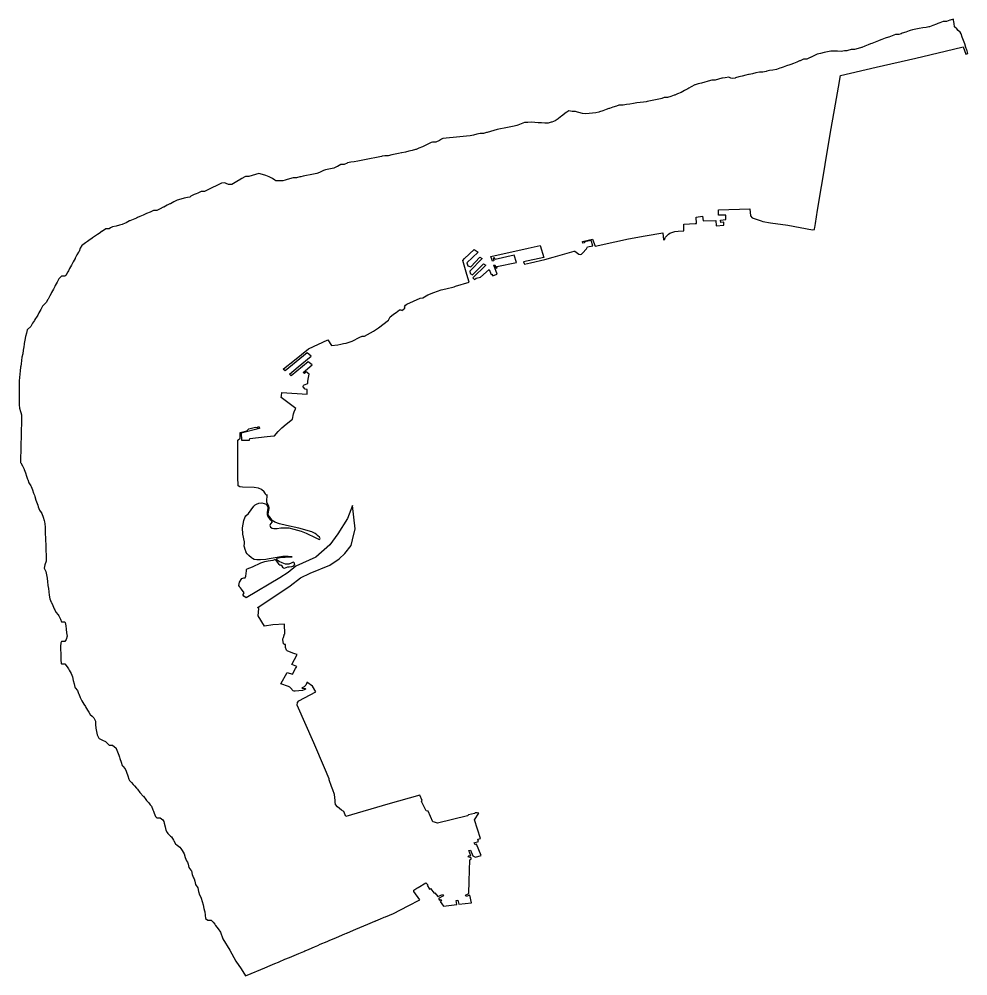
# Model space of a CAD drawing. Header units: inches. Extents: x 139.622 to 139.983, y 35.298 to 35.692.
# Drawn here: x 139.8773 to 139.9626, y 35.3751 to 35.4611 of the extents above; entities that cross this region are included whole.
import ezdxf

# ---------------------------------------------------------------- set-up
doc = ezdxf.new("R2010")
doc.units = ezdxf.units.IN
doc.header["$MEASUREMENT"] = 0

msp = doc.modelspace()

# ---------------------------------------------------------------- linework, layer by layer
msp.add_lwpolyline([(139.897639, 35.375068), (139.898155, 35.375282), (139.899028, 35.375642), (139.899393, 35.375795), (139.899861, 35.375992), (139.90028, 35.376172), (139.90061, 35.376308), (139.900741, 35.376364), (139.901132, 35.376532), (139.901188, 35.376556), (139.901594, 35.376724), (139.902446, 35.377085), (139.90288, 35.377271), (139.902983, 35.377322), (139.903052, 35.37735), (139.903066, 35.37735), (139.903299, 35.377446), (139.903361, 35.377479), (139.903843, 35.377677), (139.90398, 35.377733), (139.904131, 35.377806), (139.904365, 35.377908), (139.904991, 35.378167), (139.905232, 35.378274), (139.905452, 35.378364), (139.905837, 35.378528), (139.90658, 35.378838), (139.906731, 35.378894), (139.906738, 35.378906), (139.907089, 35.379058), (139.907563, 35.379255), (139.907928, 35.379413), (139.908629, 35.379706), (139.909262, 35.379976), (139.909297, 35.379993), (139.909311, 35.379993), (139.909338, 35.38001), (139.909352, 35.38001), (139.909771, 35.380185), (139.910053, 35.380309), (139.910122, 35.380337), (139.910225, 35.380382), (139.910961, 35.380681), (139.912256, 35.381349), (139.913306, 35.381892), (139.912779, 35.382644), (139.912788, 35.382776), (139.913029, 35.382941), (139.913176, 35.383026), (139.913867, 35.383432), (139.914018, 35.383243), (139.913961, 35.383215), (139.914169, 35.382852), (139.914278, 35.382913), (139.914604, 35.382492), (139.914661, 35.38252), (139.91493, 35.382194), (139.915341, 35.382378), (139.915435, 35.382251), (139.914987, 35.382015), (139.915076, 35.381883), (139.915171, 35.38193), (139.915265, 35.381813), (139.915147, 35.381742), (139.91543, 35.381345), (139.91665, 35.381492), (139.916594, 35.38185), (139.91674, 35.381874), (139.91683, 35.381515), (139.917972, 35.381643), (139.917797, 35.382322), (139.917476, 35.382195), (139.91741, 35.382322), (139.917731, 35.382461), (139.91776, 35.383592), (139.917808, 35.385488), (139.917926, 35.385551), (139.917931, 35.385683), (139.917657, 35.385773), (139.917705, 35.385896), (139.917884, 35.385853), (139.917733, 35.386325), (139.917856, 35.386367), (139.918063, 35.385863), (139.918304, 35.385726), (139.918828, 35.385891), (139.918422, 35.386899), (139.918276, 35.386856), (139.918209, 35.387021), (139.918592, 35.387154), (139.91854, 35.387356), (139.918776, 35.387422), (139.918228, 35.3891), (139.918623, 35.389703), (139.918466, 35.389716), (139.918286, 35.389731), (139.918242, 35.389673), (139.917686, 35.389542), (139.917586, 35.389442), (139.914892, 35.388801), (139.914639, 35.388879), (139.914471, 35.38893), (139.914074, 35.389865), (139.913882, 35.389903), (139.913474, 35.39075), (139.913531, 35.390821), (139.913302, 35.391318), (139.910449, 35.390495), (139.906671, 35.389405), (139.906477, 35.389849), (139.906277, 35.389958), (139.905913, 35.390255), (139.905741, 35.39048), (139.905713, 35.390683), (139.905707, 35.390841), (139.905686, 35.391111), (139.905638, 35.391388), (139.905479, 35.391793), (139.905364, 35.392091), (139.905169, 35.392688), (139.905177, 35.392768), (139.904746, 35.393763), (139.903771, 35.396016), (139.902289, 35.399412), (139.902311, 35.399638), (139.902432, 35.399796), (139.903969, 35.400594), (139.903676, 35.401116), (139.903141, 35.401458), (139.903117, 35.401346), (139.903059, 35.401217), (139.902999, 35.401129), (139.902913, 35.401046), (139.902751, 35.400965), (139.9027, 35.400946), (139.903005, 35.400897), (139.903039, 35.400871), (139.903039, 35.400854), (139.902926, 35.400776), (139.902762, 35.400721), (139.902111, 35.400663), (139.902012, 35.400669), (139.901941, 35.400708), (139.9017, 35.400951), (139.901622, 35.401018), (139.901511, 35.401088), (139.900829, 35.401333), (139.90139, 35.402354), (139.901875, 35.402192), (139.902146, 35.402698), (139.902242, 35.402878), (139.901801, 35.403053), (139.902273, 35.403946), (139.902078, 35.404019), (139.901884, 35.404091), (139.901389, 35.404279), (139.901324, 35.404362), (139.901245, 35.404584), (139.901242, 35.404847), (139.901159, 35.404854), (139.901105, 35.404874), (139.901059, 35.404927), (139.900991, 35.405298), (139.900998, 35.405364), (139.901071, 35.405495), (139.90111, 35.405693), (139.901128, 35.405762), (139.901187, 35.405832), (139.901154, 35.406676), (139.900088, 35.406619), (139.899338, 35.406496), (139.898795, 35.407443), (139.89885, 35.408102), (139.89876, 35.408147), (139.898738, 35.408172), (139.90167, 35.410127), (139.9026, 35.410841), (139.90346, 35.411286), (139.905238, 35.412005), (139.906055, 35.412567), (139.906557, 35.413048), (139.907127, 35.413757), (139.90727, 35.414254), (139.907508, 35.415255), (139.907261, 35.417344), (139.906811, 35.41618), (139.905949, 35.414797), (139.905236, 35.413809), (139.903954, 35.412705), (139.902167, 35.4119), (139.901479, 35.411323), (139.900718, 35.410852), (139.897713, 35.409051), (139.897701, 35.409054), (139.897495, 35.409195), (139.89744, 35.409291), (139.89744, 35.40933), (139.897426, 35.409353), (139.897529, 35.409499), (139.897281, 35.409832), (139.897182, 35.409946), (139.897178, 35.40995), (139.897096, 35.410085), (139.897054, 35.410158), (139.897109, 35.410474), (139.897309, 35.41079), (139.897488, 35.41084), (139.897598, 35.410863), (139.89768, 35.410998), (139.897729, 35.411489), (139.897735, 35.411612), (139.897784, 35.411652), (139.898259, 35.411838), (139.899021, 35.412193), (139.899393, 35.412328), (139.899692, 35.412385), (139.899898, 35.412423), (139.900115, 35.412435), (139.900294, 35.412497), (139.900301, 35.412497), (139.900603, 35.412119), (139.900762, 35.411996), (139.90083, 35.412007), (139.900885, 35.411973), (139.900982, 35.411804), (139.901064, 35.411748), (139.901154, 35.411725), (139.901436, 35.411827), (139.901573, 35.411849), (139.901807, 35.411861), (139.901993, 35.411945), (139.902068, 35.412041), (139.902061, 35.412091), (139.902048, 35.412182), (139.902001, 35.412231), (139.901918, 35.412249), (139.901734, 35.412176), (139.901523, 35.412093), (139.901403, 35.412075), (139.901233, 35.412093), (139.900934, 35.412204), (139.900661, 35.412325), (139.90051, 35.412421), (139.900449, 35.412495), (139.900443, 35.412543), (139.900453, 35.412578), (139.900494, 35.412613), (139.900606, 35.412645), (139.90094, 35.4127), (139.901209, 35.412723), (139.901828, 35.412734), (139.901828, 35.412745), (139.90147, 35.412773), (139.901141, 35.412765), (139.900988, 35.412759), (139.900115, 35.412633), (139.899779, 35.412558), (139.899473, 35.412514), (139.898976, 35.412461), (139.89865, 35.412472), (139.898429, 35.412515), (139.898264, 35.412601), (139.898188, 35.412662), (139.89795, 35.412862), (139.897786, 35.413006), (139.897717, 35.413144), (139.897707, 35.413166), (139.897601, 35.413404), (139.897542, 35.413602), (139.897529, 35.413713), (139.897547, 35.41397), (139.897539, 35.414099), (139.897408, 35.414787), (139.897382, 35.415346), (139.897426, 35.415689), (139.897491, 35.416018), (139.897606, 35.416346), (139.897662, 35.416434), (139.89792, 35.416642), (139.898387, 35.417308), (139.898509, 35.417409), (139.898638, 35.417482), (139.89885, 35.417551), (139.899096, 35.417581), (139.899326, 35.417548), (139.899496, 35.417462), (139.899634, 35.417304), (139.899647, 35.417124), (139.899581, 35.416771), (139.899592, 35.416549), (139.899654, 35.416374), (139.899867, 35.416081), (139.899916, 35.416031), (139.900046, 35.415873), (139.899888, 35.415709), (139.89984, 35.415557), (139.899854, 35.415484), (139.899881, 35.415416), (139.900046, 35.415315), (139.900191, 35.415276), (139.9005, 35.415292), (139.900817, 35.415354), (139.901367, 35.415354), (139.901481, 35.415343), (139.901528, 35.415338), (139.90198, 35.415237), (139.902632, 35.41505), (139.903107, 35.414864), (139.903967, 35.414458), (139.904096, 35.414383), (139.904166, 35.414346), (139.904201, 35.414323), (139.90429, 35.414312), (139.904338, 35.414337), (139.904359, 35.414379), (139.904333, 35.414449), (139.904286, 35.414498), (139.904139, 35.414616), (139.904064, 35.414707), (139.903918, 35.41483), (139.903595, 35.414977), (139.902429, 35.415319), (139.901319, 35.415557), (139.9007, 35.415698), (139.900273, 35.415844), (139.900146, 35.415939), (139.900116, 35.415961), (139.900033, 35.416042), (139.899929, 35.416182), (139.899788, 35.416371), (139.899723, 35.41647), (139.899687, 35.416551), (139.899681, 35.41666), (139.899696, 35.416741), (139.899709, 35.416842), (139.899744, 35.416927), (139.899771, 35.417056), (139.899765, 35.417165), (139.899734, 35.417283), (139.899599, 35.417575), (139.899561, 35.417651), (139.899554, 35.417704), (139.899594, 35.418311), (139.899587, 35.418321), (139.899534, 35.41829), (139.899512, 35.418287), (139.899486, 35.418299), (139.899439, 35.418398), (139.899313, 35.41857), (139.899094, 35.41878), (139.898817, 35.418906), (139.898414, 35.418961), (139.897386, 35.418991), (139.897121, 35.419037), (139.896981, 35.419137), (139.896957, 35.419939), (139.896949, 35.421126), (139.896962, 35.423226), (139.897165, 35.423396), (139.89715, 35.423904), (139.897777, 35.424069), (139.897935, 35.424249), (139.898538, 35.424409), (139.898781, 35.424332), (139.898766, 35.424416), (139.898862, 35.424436), (139.898913, 35.424274), (139.897251, 35.423846), (139.89727, 35.423241), (139.898012, 35.423241), (139.898021, 35.423377), (139.89959, 35.423546), (139.899895, 35.423584), (139.900252, 35.423629), (139.900588, 35.424012), (139.900895, 35.424329), (139.901311, 35.424669), (139.901875, 35.425114), (139.901947, 35.425604), (139.90204, 35.425878), (139.902168, 35.426085), (139.901219, 35.426808), (139.90086, 35.427079), (139.900876, 35.427222), (139.900907, 35.427512), (139.903179, 35.427378), (139.903186, 35.427508), (139.903193, 35.427626), (139.9032, 35.427786), (139.903006, 35.427824), (139.902838, 35.428024), (139.902829, 35.428084), (139.902852, 35.428139), (139.902912, 35.428198), (139.903233, 35.428315), (139.90325, 35.428543), (139.903291, 35.428872), (139.903353, 35.429167), (139.903097, 35.429369), (139.902941, 35.42922), (139.902832, 35.429309), (139.90363, 35.430003), (139.903287, 35.430273), (139.901755, 35.429014), (139.901587, 35.429163), (139.902388, 35.429821), (139.903542, 35.43077), (139.903199, 35.431068), (139.901208, 35.429455), (139.901033, 35.429599), (139.901068, 35.429628), (139.902039, 35.430423), (139.903291, 35.431434), (139.905034, 35.43224), (139.905369, 35.431754), (139.90593, 35.431811), (139.906214, 35.431859), (139.906449, 35.431909), (139.906691, 35.43196), (139.907232, 35.432135), (139.907918, 35.432495), (139.908137, 35.432574), (139.90833, 35.432583), (139.909149, 35.433025), (139.909599, 35.433333), (139.910505, 35.434003), (139.910547, 35.434148), (139.910648, 35.434319), (139.910777, 35.434413), (139.910946, 35.434546), (139.911185, 35.4347), (139.911478, 35.434935), (139.911553, 35.434958), (139.911601, 35.434945), (139.911669, 35.434914), (139.911688, 35.434893), (139.911827, 35.434989), (139.91198, 35.435095), (139.911958, 35.43515), (139.911947, 35.435199), (139.911956, 35.435279), (139.912018, 35.435366), (139.912158, 35.435466), (139.913354, 35.436001), (139.913569, 35.436026), (139.914045, 35.436296), (139.914566, 35.436504), (139.915234, 35.436741), (139.915638, 35.436835), (139.916411, 35.437024), (139.916524, 35.437065), (139.917735, 35.437446), (139.91753, 35.438118), (139.917179, 35.439396), (139.917342, 35.439555), (139.918189, 35.440382), (139.918556, 35.440134), (139.917544, 35.439185), (139.917545, 35.43918), (139.917626, 35.438895), (139.917892, 35.438817), (139.918695, 35.439681), (139.918917, 35.439557), (139.917816, 35.438422), (139.917841, 35.43821), (139.918043, 35.438107), (139.919025, 35.439096), (139.919253, 35.438956), (139.918063, 35.437827), (139.918215, 35.437671), (139.918379, 35.437806), (139.918772, 35.437878), (139.919545, 35.438577), (139.919716, 35.438127), (139.919772, 35.438147), (139.91988, 35.438002), (139.920086, 35.438081), (139.92026, 35.438148), (139.919969, 35.438967), (139.92007, 35.438998), (139.920165, 35.438698), (139.920254, 35.438713), (139.920228, 35.438848), (139.921989, 35.4392), (139.921799, 35.439858), (139.920089, 35.439475), (139.920039, 35.43963), (139.919893, 35.439604), (139.919969, 35.439341), (139.919842, 35.439314), (139.919703, 35.439754), (139.923041, 35.440485), (139.924129, 35.440723), (139.924471, 35.439658), (139.922642, 35.439251), (139.922708, 35.439054), (139.923271, 35.439177), (139.924557, 35.43947), (139.9253, 35.439683), (139.927195, 35.440228), (139.927255, 35.44021), (139.927602, 35.439959), (139.927723, 35.439935), (139.927834, 35.439959), (139.927939, 35.440033), (139.928286, 35.440444), (139.928386, 35.440601), (139.928388, 35.440602), (139.928863, 35.440696), (139.928712, 35.441168), (139.928105, 35.441049), (139.928115, 35.440975), (139.927954, 35.440946), (139.927924, 35.441102), (139.928833, 35.441287), (139.929071, 35.440667), (139.930844, 35.441066), (139.932075, 35.441325), (139.933583, 35.441592), (139.935166, 35.441872), (139.935216, 35.441243), (139.935351, 35.441258), (139.935362, 35.441408), (139.93541, 35.441491), (139.935653, 35.441736), (139.935783, 35.441829), (139.935956, 35.441897), (139.936246, 35.442001), (139.936532, 35.442023), (139.937058, 35.442064), (139.93704, 35.442639), (139.938052, 35.442713), (139.938171, 35.442721), (139.938139, 35.443289), (139.938731, 35.443357), (139.938774, 35.442962), (139.939927, 35.442972), (139.939963, 35.442496), (139.94064, 35.442554), (139.940653, 35.442827), (139.940356, 35.442808), (139.940332, 35.443012), (139.940831, 35.443061), (139.940831, 35.443469), (139.940166, 35.443469), (139.940154, 35.443936), (139.942983, 35.444036), (139.943044, 35.443389), (139.943176, 35.443231), (139.944011, 35.442943), (139.944143, 35.442898), (139.944823, 35.442773), (139.946386, 35.442565), (139.948616, 35.442149), (139.948791, 35.442164), (139.948798, 35.442244), (139.948807, 35.442357), (139.948866, 35.442717), (139.949062, 35.443908), (139.949419, 35.446042), (139.949564, 35.446914), (139.949938, 35.449114), (139.950302, 35.451257), (139.950686, 35.45344), (139.950945, 35.454971), (139.95112, 35.456002), (139.95432, 35.456761), (139.957912, 35.457582), (139.960544, 35.458198), (139.962165, 35.458577), (139.962382, 35.457939), (139.962576, 35.457984), (139.962514, 35.458237), (139.962496, 35.458288), (139.962407, 35.458543), (139.962309, 35.458849), (139.96219, 35.45915), (139.962187, 35.459155), (139.962068, 35.459461), (139.961964, 35.459767), (139.961884, 35.459905), (139.961712, 35.460073), (139.961578, 35.460212), (139.961374, 35.460379), (139.961357, 35.460685), (139.96129, 35.460991), (139.961272, 35.461082), (139.960987, 35.460991), (139.960966, 35.460983), (139.96066, 35.460865), (139.960354, 35.460865), (139.960048, 35.460749), (139.959873, 35.460685), (139.959742, 35.460638), (139.959436, 35.460524), (139.95913, 35.460404), (139.95906, 35.460379), (139.958824, 35.46034), (139.958518, 35.460288), (139.958212, 35.460241), (139.957906, 35.460169), (139.9576, 35.460111), (139.957404, 35.460073), (139.957294, 35.460033), (139.956989, 35.45992), (139.956683, 35.459808), (139.956573, 35.459767), (139.956377, 35.459695), (139.956071, 35.459695), (139.955765, 35.459585), (139.955459, 35.459469), (139.955437, 35.459461), (139.955153, 35.459356), (139.954847, 35.459246), (139.954606, 35.459155), (139.954541, 35.45913), (139.954235, 35.45901), (139.953929, 35.45889), (139.95382, 35.458849), (139.953623, 35.458775), (139.953317, 35.458656), (139.953031, 35.458543), (139.953011, 35.458537), (139.952705, 35.458449), (139.952399, 35.458352), (139.952093, 35.458352), (139.951787, 35.45825), (139.951685, 35.458237), (139.951481, 35.458228), (139.951175, 35.458182), (139.950869, 35.458189), (139.950563, 35.458196), (139.950257, 35.4582), (139.949951, 35.458149), (139.949645, 35.458076), (139.949339, 35.458004), (139.949033, 35.457931), (139.949033, 35.457931), (139.948727, 35.457786), (139.948421, 35.457641), (139.948387, 35.457625), (139.948115, 35.457496), (139.947809, 35.457496), (139.947504, 35.457343), (139.947453, 35.457319), (139.947198, 35.457202), (139.946892, 35.457094), (139.946673, 35.457013), (139.946586, 35.456981), (139.94628, 35.456881), (139.945974, 35.456773), (139.945785, 35.456707), (139.945668, 35.456666), (139.945362, 35.456563), (139.945056, 35.456501), (139.94475, 35.456454), (139.94452, 35.456401), (139.944444, 35.456382), (139.944138, 35.456315), (139.943832, 35.456315), (139.943526, 35.456244), (139.94322, 35.456172), (139.942914, 35.456105), (139.94287, 35.456095), (139.942608, 35.456038), (139.942302, 35.455962), (139.941996, 35.455895), (139.94169, 35.455799), (139.941662, 35.455789), (139.941384, 35.455746), (139.941266, 35.455789), (139.941078, 35.455856), (139.940772, 35.455819), (139.940534, 35.455789), (139.940466, 35.455771), (139.94016, 35.455681), (139.939854, 35.455595), (139.939548, 35.455595), (139.939242, 35.455511), (139.93914, 35.455483), (139.938936, 35.455428), (139.93863, 35.455339), (139.938324, 35.455252), (139.938053, 35.455177), (139.938019, 35.455168), (139.937713, 35.455), (139.937492, 35.454871), (139.937407, 35.454824), (139.937101, 35.454654), (139.936948, 35.454566), (139.936795, 35.454495), (139.936489, 35.454367), (139.936221, 35.45426), (139.936183, 35.454246), (139.935877, 35.454141), (139.935571, 35.45403), (139.935265, 35.45403), (139.935054, 35.453954), (139.934959, 35.453919), (139.934653, 35.453854), (139.934347, 35.453789), (139.934041, 35.453724), (139.933735, 35.453663), (139.933667, 35.453648), (139.933429, 35.453621), (139.933123, 35.453587), (139.932817, 35.453544), (139.932511, 35.453499), (139.932205, 35.453449), (139.931899, 35.453404), (139.931593, 35.453354), (139.931287, 35.453354), (139.931211, 35.453342), (139.930981, 35.453269), (139.930675, 35.453165), (139.930369, 35.45306), (139.930299, 35.453036), (139.930063, 35.452955), (139.929757, 35.452851), (139.929451, 35.452746), (139.929404, 35.45273), (139.929145, 35.452673), (139.928839, 35.452638), (139.928534, 35.452609), (139.928228, 35.452579), (139.927922, 35.452604), (139.927616, 35.452691), (139.927482, 35.45273), (139.92731, 35.452778), (139.927004, 35.452778), (139.926698, 35.45284), (139.926514, 35.45273), (139.926392, 35.45263), (139.926137, 35.452424), (139.926086, 35.452382), (139.92578, 35.452134), (139.925748, 35.452118), (139.925474, 35.451938), (139.925168, 35.451833), (139.925107, 35.451812), (139.924862, 35.45173), (139.924556, 35.451722), (139.92425, 35.451749), (139.923944, 35.451767), (139.923638, 35.451786), (139.923332, 35.451812), (139.923332, 35.451812), (139.923332, 35.451812), (139.923026, 35.451774), (139.92272, 35.451774), (139.922414, 35.451659), (139.922108, 35.451538), (139.922025, 35.451506), (139.921802, 35.451467), (139.921496, 35.451406), (139.92119, 35.451345), (139.920884, 35.451287), (139.920578, 35.451226), (139.920425, 35.4512), (139.920272, 35.451149), (139.919966, 35.451067), (139.91966, 35.450986), (139.919354, 35.450904), (139.91932, 35.450894), (139.919049, 35.450815), (139.918743, 35.450815), (139.918437, 35.450736), (139.918131, 35.450637), (139.917825, 35.450588), (139.917825, 35.450588), (139.917519, 35.450562), (139.917213, 35.450527), (139.916907, 35.450494), (139.916601, 35.450466), (139.916295, 35.450431), (139.915989, 35.450404), (139.915683, 35.450375), (139.915377, 35.450343), (139.915269, 35.450282), (139.915071, 35.450177), (139.914765, 35.450033), (139.914459, 35.450033), (139.914328, 35.449976), (139.914153, 35.4499), (139.913847, 35.449756), (139.913663, 35.44967), (139.913541, 35.449613), (139.913235, 35.449469), (139.912995, 35.449364), (139.912929, 35.44935), (139.912623, 35.449278), (139.912317, 35.449206), (139.912011, 35.449135), (139.911705, 35.449064), (139.911662, 35.449058), (139.911399, 35.449004), (139.911093, 35.448943), (139.910787, 35.448868), (139.910481, 35.448796), (139.910175, 35.448796), (139.909931, 35.448752), (139.909869, 35.448743), (139.909564, 35.448681), (139.909258, 35.44861), (139.908952, 35.448545), (139.908646, 35.448499), (139.90834, 35.448446), (139.90834, 35.448446), (139.908034, 35.448387), (139.907728, 35.448322), (139.907422, 35.448265), (139.907116, 35.448208), (139.90681, 35.448152), (139.906782, 35.44814), (139.906504, 35.448023), (139.906198, 35.448023), (139.90591, 35.447834), (139.905892, 35.447824), (139.905586, 35.447697), (139.90528, 35.44763), (139.904974, 35.447567), (139.904847, 35.447528), (139.904668, 35.447469), (139.904362, 35.447324), (139.904133, 35.447222), (139.904056, 35.447205), (139.90375, 35.44714), (139.903444, 35.447078), (139.903138, 35.447015), (139.902832, 35.446955), (139.902603, 35.446916), (139.902526, 35.446894), (139.90222, 35.446809), (139.901914, 35.446809), (139.901608, 35.446722), (139.901302, 35.446649), (139.901215, 35.44661), (139.900996, 35.446539), (139.90069, 35.446531), (139.900384, 35.446549), (139.900282, 35.44661), (139.900079, 35.446746), (139.899773, 35.446916), (139.899773, 35.446916), (139.899467, 35.447018), (139.899161, 35.44711), (139.898855, 35.44719), (139.898549, 35.44711), (139.898243, 35.447015), (139.897937, 35.446926), (139.897631, 35.446926), (139.897597, 35.446916), (139.897325, 35.446753), (139.897087, 35.44661), (139.897019, 35.44657), (139.896713, 35.446386), (139.896577, 35.446304), (139.896407, 35.446214), (139.896101, 35.446228), (139.895917, 35.446304), (139.895795, 35.446354), (139.895489, 35.446333), (139.895431, 35.446304), (139.895183, 35.446183), (139.894877, 35.446037), (139.894808, 35.445998), (139.894571, 35.44588), (139.894265, 35.445737), (139.894185, 35.445692), (139.893959, 35.44559), (139.893653, 35.44559), (139.893347, 35.44545), (139.893216, 35.445386), (139.893041, 35.445319), (139.892735, 35.445155), (139.892629, 35.445081), (139.892429, 35.445039), (139.892123, 35.444976), (139.891817, 35.444893), (139.891511, 35.444792), (139.89145, 35.444775), (139.891205, 35.444667), (139.890899, 35.444483), (139.890852, 35.444469), (139.890594, 35.444355), (139.890288, 35.444188), (139.890245, 35.444163), (139.889982, 35.444039), (139.889676, 35.443886), (139.88937, 35.443886), (139.889323, 35.443857), (139.889064, 35.443738), (139.888758, 35.443602), (139.888628, 35.443551), (139.888452, 35.443469), (139.888146, 35.443327), (139.887935, 35.443245), (139.88784, 35.443202), (139.887534, 35.443054), (139.887237, 35.442939), (139.887228, 35.442934), (139.886922, 35.442782), (139.886616, 35.44266), (139.886556, 35.442633), (139.88631, 35.442548), (139.886004, 35.442467), (139.885698, 35.4424), (139.885513, 35.442327), (139.885392, 35.442242), (139.885086, 35.442242), (139.88478, 35.442028), (139.884769, 35.442021), (139.884474, 35.441816), (139.884329, 35.441715), (139.884168, 35.441603), (139.883889, 35.441409), (139.883862, 35.44139), (139.883556, 35.441177), (139.883451, 35.441103), (139.88325, 35.440963), (139.883013, 35.440797), (139.882944, 35.440739), (139.882784, 35.440491), (139.882683, 35.440185), (139.882638, 35.440124), (139.882482, 35.439879), (139.882332, 35.439599), (139.882319, 35.439573), (139.882155, 35.439267), (139.882026, 35.439026), (139.881992, 35.438961), (139.88183, 35.438655), (139.88172, 35.438451), (139.881666, 35.438349), (139.881504, 35.438043), (139.881414, 35.43796), (139.881109, 35.43796), (139.880871, 35.437737), (139.880803, 35.437608), (139.880708, 35.437431), (139.880545, 35.437125), (139.880497, 35.437035), (139.880382, 35.436819), (139.880218, 35.436513), (139.880191, 35.436462), (139.880056, 35.436207), (139.879892, 35.435901), (139.879885, 35.435889), (139.879729, 35.435596), (139.879579, 35.435454), (139.879403, 35.43529), (139.879273, 35.435044), (139.87924, 35.434984), (139.879076, 35.434678), (139.878967, 35.434471), (139.878908, 35.434372), (139.878719, 35.434066), (139.878661, 35.433975), (139.8785, 35.43376), (139.878357, 35.433454), (139.878355, 35.433452), (139.878049, 35.433178), (139.878012, 35.433148), (139.877944, 35.432842), (139.877876, 35.432536), (139.877809, 35.43223), (139.877751, 35.431924), (139.877743, 35.431863), (139.87771, 35.431618), (139.877669, 35.431312), (139.877628, 35.431006), (139.877546, 35.4307), (139.877505, 35.430394), (139.877464, 35.430088), (139.877437, 35.429884), (139.877423, 35.429782), (139.877382, 35.429476), (139.877349, 35.42917), (139.877333, 35.428864), (139.877299, 35.428558), (139.877299, 35.428252), (139.877299, 35.427946), (139.877299, 35.42764), (139.877297, 35.427334), (139.877297, 35.427028), (139.877295, 35.426722), (139.877295, 35.426416), (139.877324, 35.426111), (139.877409, 35.425805), (139.877437, 35.425703), (139.877493, 35.425499), (139.877512, 35.425193), (139.877505, 35.424887), (139.877497, 35.424581), (139.87749, 35.424275), (139.877476, 35.423969), (139.877476, 35.423663), (139.877469, 35.423357), (139.877462, 35.423051), (139.877455, 35.422745), (139.877444, 35.422439), (139.877437, 35.422133), (139.877437, 35.422133), (139.87743, 35.421827), (139.877423, 35.421521), (139.877419, 35.421215), (139.877437, 35.421184), (139.877588, 35.420909), (139.877743, 35.420619), (139.877749, 35.420603), (139.877856, 35.420297), (139.87796, 35.419991), (139.878049, 35.419732), (139.878065, 35.419685), (139.878172, 35.419379), (139.878355, 35.419116), (139.878384, 35.419073), (139.878489, 35.418767), (139.878596, 35.418461), (139.878661, 35.418273), (139.878701, 35.418155), (139.878808, 35.417849), (139.878913, 35.417543), (139.878967, 35.417387), (139.879018, 35.417237), (139.879125, 35.416931), (139.879273, 35.416718), (139.879337, 35.416626), (139.879442, 35.41632), (139.879549, 35.416014), (139.879579, 35.415879), (139.879612, 35.415708), (139.879623, 35.415402), (139.879633, 35.415096), (139.879645, 35.41479), (139.879664, 35.414484), (139.879675, 35.414178), (139.879685, 35.413872), (139.879696, 35.413566), (139.879707, 35.41326), (139.879718, 35.412954), (139.879727, 35.412648), (139.879738, 35.412342), (139.879612, 35.412036), (139.879579, 35.411874), (139.879544, 35.41173), (139.879579, 35.411651), (139.879687, 35.411424), (139.879769, 35.411118), (139.879819, 35.410812), (139.87985, 35.410506), (139.879877, 35.4102), (139.879885, 35.410152), (139.879927, 35.409894), (139.879954, 35.409588), (139.87998, 35.409282), (139.880039, 35.408976), (139.880177, 35.40867), (139.880191, 35.408641), (139.880317, 35.408364), (139.880454, 35.408058), (139.880497, 35.407964), (139.880593, 35.407752), (139.880803, 35.40752), (139.880869, 35.407446), (139.881009, 35.407141), (139.881109, 35.406899), (139.881414, 35.406899), (139.881442, 35.406835), (139.881484, 35.406529), (139.881525, 35.406223), (139.881565, 35.405917), (139.881606, 35.405611), (139.881534, 35.405305), (139.881414, 35.405129), (139.881109, 35.405129), (139.881035, 35.404999), (139.881017, 35.404693), (139.881024, 35.404387), (139.881031, 35.404081), (139.88104, 35.403775), (139.881049, 35.403469), (139.881073, 35.403163), (139.881109, 35.403115), (139.881414, 35.403115), (139.881612, 35.402857), (139.88172, 35.402682), (139.881802, 35.402551), (139.881978, 35.402245), (139.882026, 35.402109), (139.882097, 35.401939), (139.882165, 35.401633), (139.882229, 35.401327), (139.882296, 35.401021), (139.882332, 35.400967), (139.882533, 35.400715), (139.882638, 35.400462), (139.882661, 35.400409), (139.882785, 35.400103), (139.88294, 35.399797), (139.882944, 35.39979), (139.883122, 35.399491), (139.88325, 35.399276), (139.883304, 35.399185), (139.883486, 35.398879), (139.883556, 35.398761), (139.883665, 35.398573), (139.883862, 35.398401), (139.884015, 35.398267), (139.884145, 35.397961), (139.884168, 35.397699), (139.884172, 35.397656), (139.884201, 35.39735), (139.884246, 35.397044), (139.884321, 35.396738), (139.884447, 35.396432), (139.884474, 35.39641), (139.88478, 35.396251), (139.885053, 35.396126), (139.885086, 35.396096), (139.885392, 35.39582), (139.885392, 35.39582), (139.885698, 35.39582), (139.886004, 35.395524), (139.886009, 35.395514), (139.886142, 35.395208), (139.886248, 35.394902), (139.88631, 35.394718), (139.886351, 35.394596), (139.886458, 35.39429), (139.88656, 35.393984), (139.886616, 35.393919), (139.886829, 35.393678), (139.886922, 35.393474), (139.886956, 35.393372), (139.88706, 35.393066), (139.887169, 35.39276), (139.887228, 35.392633), (139.887385, 35.392454), (139.887534, 35.392284), (139.887653, 35.392148), (139.88784, 35.391936), (139.887922, 35.391842), (139.888146, 35.391555), (139.888161, 35.391536), (139.888452, 35.391238), (139.888459, 35.39123), (139.888674, 35.390924), (139.888758, 35.390835), (139.888962, 35.390618), (139.889064, 35.390458), (139.889191, 35.390312), (139.889319, 35.390006), (139.88937, 35.389884), (139.889443, 35.3897), (139.889561, 35.389394), (139.889676, 35.38928), (139.889982, 35.38928), (139.8902, 35.389088), (139.890288, 35.388947), (139.890344, 35.388782), (139.890427, 35.388476), (139.890483, 35.388171), (139.890594, 35.387944), (139.890661, 35.387865), (139.890899, 35.387635), (139.890985, 35.387559), (139.891181, 35.387253), (139.891205, 35.387212), (139.891365, 35.386947), (139.891511, 35.386832), (139.891747, 35.386641), (139.891817, 35.386526), (139.891935, 35.386335), (139.892123, 35.386029), (139.892123, 35.386029), (139.892233, 35.385723), (139.892353, 35.385417), (139.892429, 35.385294), (139.892479, 35.385111), (139.892535, 35.384805), (139.892735, 35.384579), (139.892786, 35.384499), (139.892841, 35.384193), (139.89298, 35.383887), (139.893041, 35.383785), (139.893092, 35.383581), (139.893156, 35.383275), (139.893347, 35.382969), (139.893347, 35.382969), (139.893427, 35.382663), (139.8935, 35.382357), (139.893653, 35.382077), (139.893666, 35.382051), (139.893746, 35.381745), (139.893826, 35.381439), (139.893906, 35.381133), (139.893959, 35.380929), (139.893982, 35.380827), (139.894027, 35.380521), (139.894061, 35.380215), (139.894265, 35.38007), (139.894571, 35.38007), (139.894741, 35.379909), (139.894877, 35.379714), (139.894956, 35.379603), (139.895174, 35.379297), (139.895183, 35.379285), (139.895384, 35.378991), (139.895598, 35.378396), (139.896242, 35.377369), (139.896763, 35.376397), (139.897262, 35.375686)], close=True)

doc.saveas('drawing.dxf')
